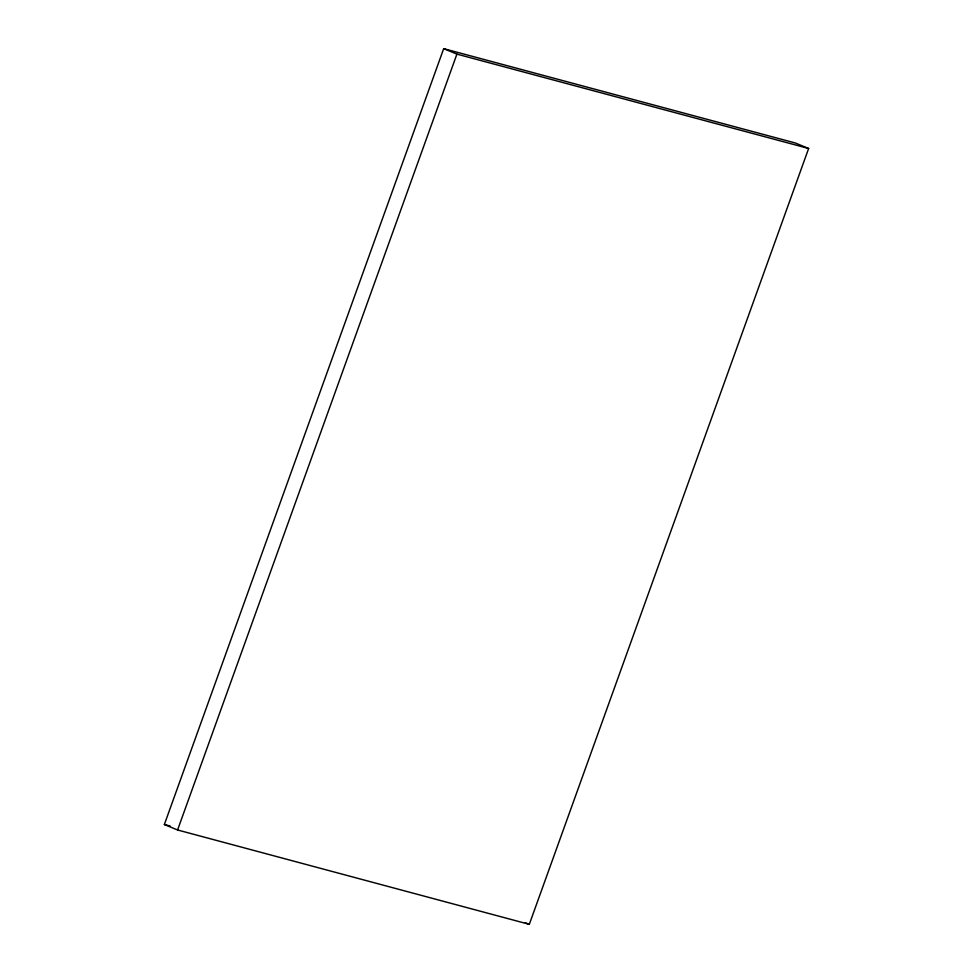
<?xml version="1.0" encoding="UTF-8"?>
<svg xmlns="http://www.w3.org/2000/svg" width="973" height="973" viewBox="0 0 973 973"><rect width="100%" height="100%" fill="white"/><g stroke="black" fill="none" stroke-linecap="round" stroke-linejoin="round"><path stroke-width="1.46" d="M164.364 824.508L443.688 48.65L795.415 143.019L808.636 148.492L529.312 924.35L177.585 829.981L164.364 824.508L170.226 826.077M177.585 829.981L456.909 54.123L808.636 148.492M443.688 48.65L456.909 54.123M525.347 922.708L529.312 924.35"/></g></svg>
